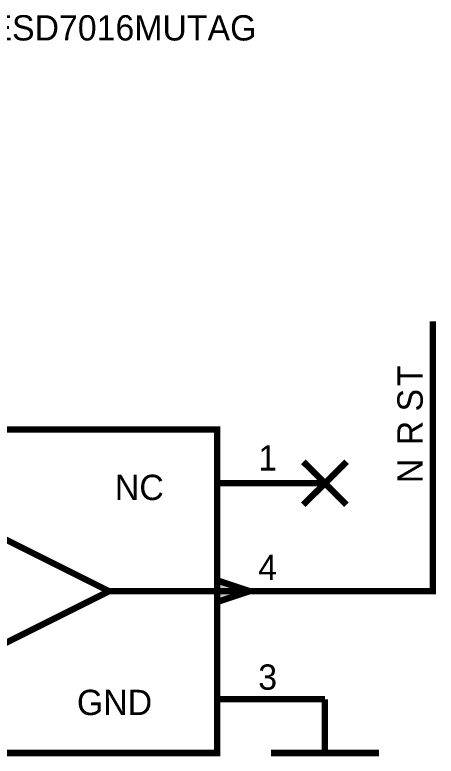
# Model space of a CAD drawing. Header units: inches. Extents: x 0 to 569, y 0 to 432.
# Drawn here: x 64.15 to 83.98, y 101.45 to 136.34 of the extents above; entities that cross this region are included whole.
import ezdxf

# ---------------------------------------------------------------- set-up
doc = ezdxf.new("R2010")
doc.units = ezdxf.units.IN
doc.layers.add('Sheet', color=255, linetype='Continuous')

msp = doc.modelspace()

# ---------------------------------------------------------------- linework, layer by layer
at = {"layer": 'Sheet'}
for points in [[(78.742, 109.215, 0.3, 0.3, 0), (83.827, 109.215, 0.3, 0.3, 0), (83.827, 121.915, 0.3, 0.3, 0)], [(77.725, 113.283, 0.3, 0.3, 0), (79.759, 115.305, 0.3, 0.3, 0)], [(77.725, 115.305, 0.3, 0.3, 0), (79.759, 113.283, 0.3, 0.3, 0)], [(73.67, 114.3, 0.3, 0.3, 0), (78.742, 114.3, 0.3, 0.3, 0)], [(68.585, 109.215, 0.3, 0.3, 0), (63.5, 111.758, 0.3, 0.3, 0)], [(63.5, 106.673, 0.3, 0.3, 0), (68.585, 109.215, 0.3, 0.3, 0)], [(68.585, 109.215, 0.3, 0.3, 0), (71.127, 109.215, 0.3, 0.3, 0)], [(71.127, 109.215, 0.3, 0.3, 0), (73.67, 109.215, 0.3, 0.3, 0)], [(73.67, 109.215, 0.3, 0.3, 0), (78.742, 109.215, 0.3, 0.3, 0)], [(73.67, 104.13, 0.3, 0.3, 0), (78.742, 104.13, 0.3, 0.3, 0)], [(78.742, 104.13, 0.3, 0.3, 0), (78.742, 101.6, 0.3, 0.3, 0)], [(76.2, 101.6, 0.3, 0.3, 0), (81.285, 101.6, 0.3, 0.3, 0)]]:
    msp.add_lwpolyline(points, format="xyseb", dxfattribs=at)
for points in [[(58.427, 116.83, 0.3, 0.3, 0), (73.67, 116.83, 0.3, 0.3, 0), (73.67, 101.6, 0.3, 0.3, 0), (58.427, 101.6, 0.3, 0.3, 0), (58.427, 116.83, 0.3, 0.3, 0)], [(58.427, 116.83, 0.0991, 0.0991, 0), (58.427, 101.6, 0.0991, 0.0991, 0), (73.67, 101.6, 0.0991, 0.0991, 0), (73.67, 116.83, 0.0991, 0.0991, 0), (58.427, 116.83, 0.0991, 0.0991, 0), (58.427, 116.83, 0.0991, 0.0991, 0)], [(75.195, 109.215, 0.3, 0.3, 0), (73.67, 109.724, 0.3, 0.3, 0), (73.67, 108.707, 0.3, 0.3, 0), (75.195, 109.215, 0.3, 0.3, 0)], [(75.195, 109.215, 0.0991, 0.0991, 0), (73.67, 109.724, 0.0991, 0.0991, 0), (73.67, 108.707, 0.0991, 0.0991, 0), (75.195, 109.215, 0.0991, 0.0991, 0)]]:
    msp.add_lwpolyline(points, format="xyseb", close=True, dxfattribs=at)
msp.add_solid([(73.61, 108.643), (75.341, 109.22), (73.61, 109.797)], dxfattribs=at)

# ---------------------------------------------------------------- texts
for s, height, p in [('SZESD7016MUTAG', 1.19063, (60.92, 135.136)), ('1', 1.191, (75.605, 114.895)), ('NC', 1.1906, (68.858, 113.506)), ('4', 1.191, (75.605, 109.736)), ('3', 1.191, (75.605, 104.577)), ('GND', 1.1906, (67.072, 103.386))]:
    msp.add_text(s, height=height, dxfattribs=at).set_placement(p)
for s, p in [('T', (83.344, 118.864)), ('S', (83.344, 117.673)), ('R', (83.344, 116.086)), ('N', (83.344, 114.3))]:
    msp.add_text(s, height=1.191, rotation=90, dxfattribs=at).set_placement(p)

doc.saveas('drawing.dxf')
